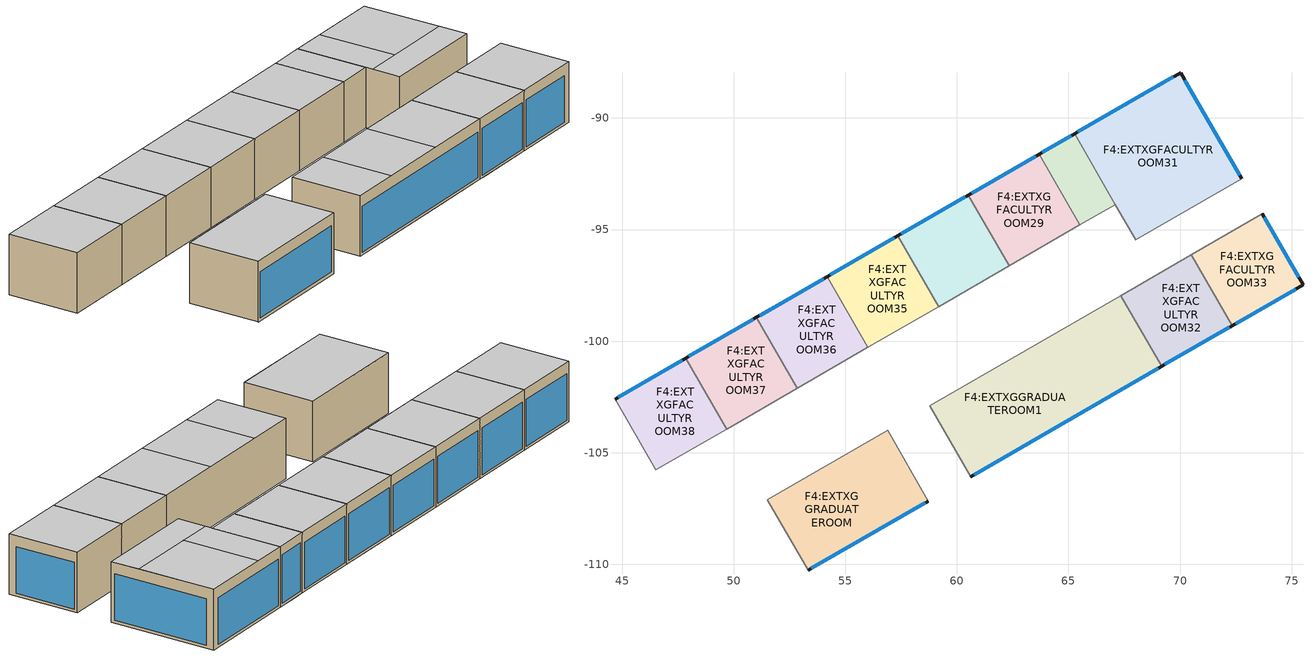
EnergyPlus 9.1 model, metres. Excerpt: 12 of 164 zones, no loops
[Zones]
F4:EXTXGFACULTYROOM37
 floor to F3:EXTXGFACULTYROOM6 (Project internal floor_Reversed_Rev): 52.85,-102.11 50.08,-103.71 48.25,-100.54 51.02,-98.94 z6
 floor to F3:EXTXGFACULTYROOM5 (Project internal floor_Reversed_Rev): 50.08,-103.71 49.68,-103.94 47.85,-100.77 48.25,-100.54 z6
 wall outside (Project wall): 51.02,-98.94 47.85,-100.77 z6:9
 wall to F4:CORRIDOR (Project partition): 49.68,-103.94 52.85,-102.11 z6:9
 wall to F4:EXTXGFACULTYROOM36 (Project partition): 52.85,-102.11 51.02,-98.94 z6:9
 wall to F4:EXTXGFACULTYROOM38 (Project partition): 47.85,-100.77 49.68,-103.94 z6:9
 window (1003): 50.87,-99.03 48,-100.69 z6.14:8.45
 ceiling to F5:EXTXGTUTORIALROOMAC (Project internal floor_Reversed): 49.68,-103.94 52.85,-102.11 51.02,-98.94 47.85,-100.77 z9
F4:EXTXGFACULTYROOM36
 floor to F3:EXTXGFACULTYROOM6 (Project internal floor_Reversed_Rev): 53.24,-101.88 52.85,-102.11 51.02,-98.94 51.41,-98.71 z6
 floor to F3:EXTXGPRINTING (Project internal floor_Reversed_Rev): 56.01,-100.28 53.24,-101.88 51.41,-98.71 54.18,-97.11 z6
 wall outside (Project wall): 54.18,-97.11 51.02,-98.94 z6:9
 wall to F4:EXTXGFACULTYROOM35 (Project partition_Rev): 56.01,-100.28 54.18,-97.11 z6:9
 wall to F4:CORRIDOR (Project partition): 52.85,-102.11 56.01,-100.28 z6:9
 window (1003): 54.04,-97.2 51.16,-98.86 z6.14:8.45
 ceiling to F5:EXTXGTUTORIALROOMAC1 (Project internal floor_Reversed): 52.85,-102.11 56.01,-100.28 54.18,-97.11 51.02,-98.94 z9
F4:EXTXGFACULTYROOM35
 floor to F3:EXTXGPRINTING (Project internal floor_Reversed_Rev): 56.41,-100.05 56.01,-100.28 54.18,-97.11 54.58,-96.88 z6
 floor to F3:EXTXGSECX (Project internal floor_Reversed_Rev): 59.18,-98.45 56.41,-100.05 54.58,-96.88 57.35,-95.28 z6
 wall outside (Project wall): 57.35,-95.28 54.18,-97.11 z6:9
 wall to F4:EXTXGFACULTYROOM34 (Project partition): 59.18,-98.45 57.35,-95.28 z6:9
 wall to F4:CORRIDOR (Project partition): 56.01,-100.28 59.18,-98.45 z6:9
 window (1003): 57.2,-95.37 54.33,-97.03 z6.14:8.45
 ceiling to F5:EXTXGTUTORIALROOMAC1 (Project internal floor_Reversed): 56.01,-100.28 59.18,-98.45 57.35,-95.28 54.18,-97.11 z9
F4:EXTXGFACULTYROOM34
 floor to F3:EXTXGSECX (Project internal floor_Reversed_Rev): 61.16,-97.31 59.18,-98.45 57.35,-95.28 59.33,-94.14 z6
 floor to F3:EXTXGHEAD (Project internal floor_Reversed_Rev): 62.35,-96.62 61.16,-97.31 59.33,-94.14 60.52,-93.46 z6
 wall outside (Project wall): 60.52,-93.46 57.35,-95.28 z6:9
 wall to F4:CORRIDOR (Project partition): 59.18,-98.45 62.35,-96.62 z6:9
 wall to F4:EXTXGFACULTYROOM29 (Project partition): 62.35,-96.62 60.52,-93.46 z6:9
 window (1003): 60.37,-93.54 57.5,-95.2 z6.14:8.45
 ceiling to F5:EXTXGFACULTYROOMAC3 (Project internal floor_Reversed): 59.18,-98.45 62.35,-96.62 60.52,-93.46 57.35,-95.28 z9
F4:EXTXGGRADUATEROOM1
 floor to F3:CORRIDOR (Project internal floor_Reversed_Rev): 66.4,-102.73 60.62,-106.07 58.79,-102.9 64.57,-99.56 z6
 floor to F3:EXTXGAOFILING (Project internal floor_Reversed_Rev): 69.17,-101.13 66.4,-102.73 64.57,-99.56 67.34,-97.96 z6
 wall outside (Project wall): 60.62,-106.07 69.17,-101.13 z6:9
 wall to F4:CORRIDOR (Project partition): 67.34,-97.96 58.79,-102.9 60.62,-106.07 z6:9
 wall to F4:EXTXGFACULTYROOM32 (Project partition_Rev): 69.17,-101.13 67.34,-97.96 z6:9
 window (1003): 60.77,-105.98 69.03,-101.21 z6.14:8.41
 ceiling to F5:CORRIDOR (Project internal floor_Reversed): 60.62,-106.07 62.84,-104.79 61.01,-101.62 58.79,-102.9 z9
 ceiling to F5:EXTXGFACULTYROOMAC4 (Project internal floor_Reversed): 66.01,-102.96 69.17,-101.13 67.34,-97.96 64.18,-99.79 z9
 ceiling to F5:EXTXGFACULTYROOM (Project internal floor_Reversed): 62.84,-104.79 66.01,-102.96 64.18,-99.79 61.01,-101.62 z9
F4:EXTXGGRADUATEROOM
 floor to F3:CORRIDOR (Project internal floor_Reversed_Rev): 58.72,-107.16 56.9,-108.21 55.07,-105.05 56.89,-104 z6
 floor to F3:EXTXGFACULTYROOM9 (Project internal floor_Reversed_Rev): 53.73,-110.04 53.34,-110.27 51.51,-107.11 51.9,-106.88 z6
 floor to F3:EXTXGFACULTYROOM (Project internal floor_Reversed_Rev): 56.9,-108.21 53.73,-110.04 51.9,-106.88 55.07,-105.05 z6
 wall outside (Project wall): 53.34,-110.27 58.72,-107.16 z6:9
 wall to F4:CORRIDOR (Project partition): 58.72,-107.16 56.89,-104 51.51,-107.11 53.34,-110.27 z6:9
 window (1003): 53.48,-110.19 58.57,-107.25 z6.14:8.42
 ceiling to F5:CORRIDOR (Project internal floor_Reversed): 53.34,-110.27 58.72,-107.16 56.89,-104 51.51,-107.11 z9
F4:EXTXGFACULTYROOM32
 floor to F3:EXTXGAOFILING (Project internal floor_Reversed_Rev): 69.57,-100.9 69.17,-101.13 67.34,-97.96 67.74,-97.73 z6
 floor to F3:EXTXGSEMINARROOM (Project internal floor_Reversed_Rev): 72.34,-99.3 69.57,-100.9 67.74,-97.73 70.51,-96.13 z6
 wall outside (Project wall): 69.17,-101.13 72.34,-99.3 z6:9
 wall to F4:CORRIDOR (Project partition): 70.51,-96.13 67.34,-97.96 z6:9
 wall to F4:EXTXGFACULTYROOM33 (Project partition): 72.34,-99.3 70.51,-96.13 z6:9
 window (1003): 69.32,-101.04 72.19,-99.39 z6.14:8.45
 ceiling to F5:EXTXGFACULTYROOMAC2 (Project internal floor_Reversed): 69.17,-101.13 72.34,-99.3 70.51,-96.13 67.34,-97.96 z9
F4:EXTXGFACULTYROOM33
 floor to F3:EXTXGSEMINARROOM (Project internal floor_Reversed_Rev): 75.51,-97.47 72.34,-99.3 70.51,-96.13 73.68,-94.3 z6
 wall outside (Project wall): 72.34,-99.3 75.51,-97.47 73.68,-94.3 z6:9
 wall to F4:CORRIDOR (Project partition): 73.68,-94.3 70.51,-96.13 z6:9
 window (1003): 75.31,-97.14 73.76,-94.45 / 72.49,-99.22 75.17,-97.67 z6.14:8.46
 ceiling to F5:EXTXGFACULTYROOM25 (Project internal floor_Reversed): 72.34,-99.3 75.51,-97.47 73.68,-94.3 70.51,-96.13 z9
F4:EXTXGFACULTYROOM30
 floor to F3:EXTXGSEMINARROOM (Project internal floor_Reversed_Rev): 67.1,-93.88 65.91,-94.56 64.08,-91.4 65.27,-90.71 z6
 floor to F3:EXTXGHEAD (Project internal floor_Reversed_Rev): 65.91,-94.56 65.52,-94.79 63.69,-91.63 64.08,-91.4 z6
 wall outside (Project wall): 65.27,-90.71 63.69,-91.63 z6:9
 wall to F4:CORRIDOR (Project partition): 65.52,-94.79 67.1,-93.88 z6:9
 wall to F4:EXTXGFACULTYROOM29 (Project partition_Rev): 63.69,-91.63 65.52,-94.79 z6:9
 wall to F4:EXTXGFACULTYROOM31 (Project partition): 67.1,-93.88 65.27,-90.71 z6:9
 window (1003): 65.12,-90.8 63.83,-91.54 z6.14:8.54
 ceiling to F5:EXTXGFACULTYROOM24 (Project internal floor_Reversed): 65.52,-94.79 67.1,-93.88 65.27,-90.71 63.69,-91.63 z9
F4:EXTXGFACULTYROOM31
 floor to F3:EXTXGSEMINARROOM (Project internal floor_Reversed_Rev): 72.76,-92.72 68.01,-95.46 65.27,-90.71 70.02,-87.97 z6
 wall outside (Project wall): 72.76,-92.72 70.02,-87.97 65.27,-90.71 z6:9
 wall to F4:CORRIDOR (Project partition): 67.1,-93.88 68.01,-95.46 72.76,-92.72 z6:9
 window (1003): 72.68,-92.57 70.22,-88.3 / 69.69,-88.16 65.42,-90.63 z6.14:8.43
 ceiling to F5:CORRIDOR (Project internal floor_Reversed): 68.01,-95.46 72.76,-92.72 72.03,-91.45 67.28,-94.2 z9
 ceiling to F5:EXTXGFACULTYROOM23 (Project internal floor_Reversed): 68.87,-93.28 72.03,-91.45 70.02,-87.97 66.85,-89.8 z9
 ceiling to F5:EXTXGFACULTYROOM24 (Project internal floor_Reversed): 67.28,-94.2 68.87,-93.28 66.85,-89.8 65.27,-90.71 z9
F4:EXTXGFACULTYROOM29
 floor to F3:EXTXGHEAD (Project internal floor_Reversed_Rev): 65.52,-94.79 62.35,-96.62 60.52,-93.46 63.69,-91.63 z6
 wall outside (Project wall): 63.69,-91.63 60.52,-93.46 z6:9
 wall to F4:CORRIDOR (Project partition): 62.35,-96.62 65.52,-94.79 z6:9
 window (1003): 63.54,-91.71 60.67,-93.37 z6.14:8.45
 ceiling to F5:EXTXGFACULTYROOMAC1 (Project internal floor_Reversed): 62.35,-96.62 65.52,-94.79 63.69,-91.63 60.52,-93.46 z9
F4:EXTXGFACULTYROOM38
 floor to F3:EXTXGFACULTYROOM5 (Project internal floor_Reversed_Rev): 49.68,-103.94 46.91,-105.54 45.08,-102.37 47.85,-100.77 z6
 floor to F3:EXTXGFACULTYROOM4 (Project internal floor_Reversed_Rev): 46.91,-105.54 46.51,-105.77 44.68,-102.6 45.08,-102.37 z6
 wall outside (Project wall): 47.85,-100.77 44.68,-102.6 z6:9
 wall to F4:CORRIDOR (Project partition): 46.51,-105.77 49.68,-103.94 z6:9
 wall to F4:EXTXGFACULTYROOM (Project partition): 44.68,-102.6 46.51,-105.77 z6:9
 window (1003): 47.7,-100.86 44.83,-102.51 z6.14:8.45
 ceiling to F5:EXTXGTUTORIALROOMAC (Project internal floor_Reversed): 46.51,-105.77 49.68,-103.94 47.85,-100.77 44.68,-102.6 z9
[Building]
Building: North Axis {deg}=0; Terrain=Suburbs; Loads Convergence Tolerance Value=0.04; Temperature Convergence Tolerance Value {deltaC}=0.4; Solar Distribution=FullExterior; Maximum Number of Warmup Days=25; Minimum Number of Warmup Days=6
[Site:Location]
AS2 (O1-O1:31-12)  (01-01:31-12): Latitude {deg}=1.3; Longitude {deg}=103.8; Time Zone {hr}=8; Elevation {m}=32
[SizingPeriod:DesignDay] Day of Month=15; Humidity Condition Type=WetBulb; Barometric Pressure {Pa}=100941.2; Wind Direction {deg}=0; Rain Indicator=No; Snow Indicator=No; Daylight Saving Time Indicator=No
Name | Month | Day Type | Maximum Dry-Bulb Temperature {C} | Daily Dry-Bulb Temperature Range {deltaC} | Wetbulb or DewPoint at Maximum Dry-Bulb {C} | Wind Speed {m/s} | Solar Model Indicator | Sky Clearness
Summer Design Day in AS2 (O1-O1:31-12) Jul | 7 | SummerDesignDay | 33.2 | 6.2 | 26 | 0 | ASHRAEClearSky | 0.98
Summer Design Day in AS2 (O1-O1:31-12) Aug | 8 | SummerDesignDay | 33.2 | 6.3 | 25.8 | 0 | ASHRAEClearSky | 0.98
Summer Design Day in AS2 (O1-O1:31-12) Sep | 9 | SummerDesignDay | 33.2 | 6.5 | 25.9 | 0 | ASHRAEClearSky | 0.98
Winter Design Day in AS2 (O1-O1:31-12) | 1 | WinterDesignDay | 23.8 | 0 | 23.8 | 9.2 |  | 0
[Site:GroundTemperature:BuildingSurface]
18, 18, 18, 18, 18, 18, 18, 18, 18, 18, 18, 18
[Site:GroundTemperature:FCfactorMethod]
January Ground Temperature {C}=27.55; February Ground Temperature {C}=28.03; March Ground Temperature {C}=28.32; April Ground Temperature {C}=28.42; May Ground Temperature {C}=28.26; June Ground Temperature {C}=27.88; July Ground Temperature {C}=27.4; August Ground Temperature {C}=26.92; September Ground Temperature {C}=26.59; October Ground Temperature {C}=26.51; November Ground Temperature {C}=26.68; December Ground Temperature {C}=27.05
[Site:GroundTemperature:Shallow]
14, 14, 14, 14, 14, 14, 14, 14, 14, 14, 14, 14
[Site:GroundTemperature:Deep]
14, 14, 14, 14, 14, 14, 14, 14, 14, 14, 14, 14
[Site:GroundReflectance]
0.2, 0.2, 0.2, 0.2, 0.2, 0.2, 0.2, 0.2, 0.2, 0.2, 0.2, 0.2
[Site:GroundReflectance:SnowModifier]
2, 2
[Material] Thermal Absorptance=0.9
Name | Roughness | Thickness {m} | Conductivity {W/m-K} | Density {kg/m3} | Specific Heat {J/kg-K} | Solar Absorptance | Visible Absorptance
1B Plastered Wall | Smooth | 0.225 | 0.807 | 1760 | 800 | 0.7 | 0.7
Cast Concrete (Dense)_.1 | Rough | 0.1 | 1.4 | 2100 | 840 | 0.6 | 0.6
Gypsum Plasterboard_.O25 | Rough | 0.025 | 0.25 | 900 | 1000 | 0.5 | 0.5
[Material:NoMass] Roughness=Rough; Thermal Resistance {m2-K/W}=0.15; Thermal Absorptance=0.9; Solar Absorptance=0.7; Visible Absorptance=0.7
9_RVAL_2; 10_RVAL_2
[WindowMaterial:Glazing]
38: Optical Data Type=SpectralAverage; Thickness {m}=.006; Solar Transmittance at Normal Incidence=.775; Front Side Solar Reflectance at Normal Incidence=.071; Back Side Solar Reflectance at Normal Incidence=.071; Visible Transmittance at Normal Incidence=.881; Front Side Visible Reflectance at Normal Incidence=.08; Back Side Visible Reflectance at Normal Incidence=.08; Infrared Transmittance at Normal Incidence=0; Front Side Infrared Hemispherical Emissivity=.84; Back Side Infrared Hemispherical Emissivity=.84; Conductivity {W/m-K}=.9
[Construction]
Project wall: 1B Plastered Wall
Project partition: Gypsum Plasterboard_.O25, 9_RVAL_2, Gypsum Plasterboard_.O25
Project partition_Rev: Gypsum Plasterboard_.O25, 10_RVAL_2, Gypsum Plasterboard_.O25
Project internal floor_Reversed; Project internal floor_Reversed_Rev: Cast Concrete (Dense)_.1
1003: 38
[Zone] Type=1; Multiplier=1; Zone Inside Convection Algorithm=TARP; Part of Total Floor Area=Yes
Name | Volume {m3} | Floor Area {m2}
F4:EXTXGFACULTYROOM35; F4:EXTXGFACULTYROOM34; F4:EXTXGFACULTYROOM32; F4:EXTXGFACULTYROOM37; F4:EXTXGFACULTYROOM36; F4:EXTXGFACULTYROOM38; F4:EXTXGFACULTYROOM29 | 33.4651 | 11.5397
F4:EXTXGFACULTYROOM33 | 31.3899 | 10.8241
F4:EXTXGGRADUATEROOM1 | 92.7886 | 31.9961
F4:EXTXGGRADUATEROOM | 57.8924 | 19.9629
F4:EXTXGFACULTYROOM30 | 16.017 | 5.5231
F4:EXTXGFACULTYROOM31 | 75.9846 | 26.2016
[ZoneInfiltration:DesignFlowRate] Schedule=On 24/7; Design Flow Rate Calculation Method=Flow/zone; Constant Term Coefficient=1; Temperature Term Coefficient=0; Velocity Term Coefficient=0; Velocity Squared Term Coefficient=0
Name | Zone or ZoneList | Design Flow Rate {m3/s}
F4:EXTXGFACULTYROOM35 Infiltration | F4:EXTXGFACULTYROOM35 | 0.006507
F4:EXTXGFACULTYROOM34 Infiltration | F4:EXTXGFACULTYROOM34 | 0.006507
F4:EXTXGFACULTYROOM32 Infiltration | F4:EXTXGFACULTYROOM32 | 0.006507
F4:EXTXGFACULTYROOM33 Infiltration | F4:EXTXGFACULTYROOM33 | 0.006104
F4:EXTXGFACULTYROOM37 Infiltration | F4:EXTXGFACULTYROOM37 | 0.006507
F4:EXTXGFACULTYROOM36 Infiltration | F4:EXTXGFACULTYROOM36 | 0.006507
F4:EXTXGGRADUATEROOM1 Infiltration | F4:EXTXGGRADUATEROOM1 | 0.018042
F4:EXTXGFACULTYROOM38 Infiltration | F4:EXTXGFACULTYROOM38 | 0.006507
F4:EXTXGGRADUATEROOM Infiltration | F4:EXTXGGRADUATEROOM | 0.011257
F4:EXTXGFACULTYROOM29 Infiltration | F4:EXTXGFACULTYROOM29 | 0.006507
F4:EXTXGFACULTYROOM30 Infiltration | F4:EXTXGFACULTYROOM30 | 0.003114
F4:EXTXGFACULTYROOM31 Infiltration | F4:EXTXGFACULTYROOM31 | 0.014775
[Schedule:Compact]
On 24/7: Through: 12/31, For: AllDays, Until: 24:00, 1
